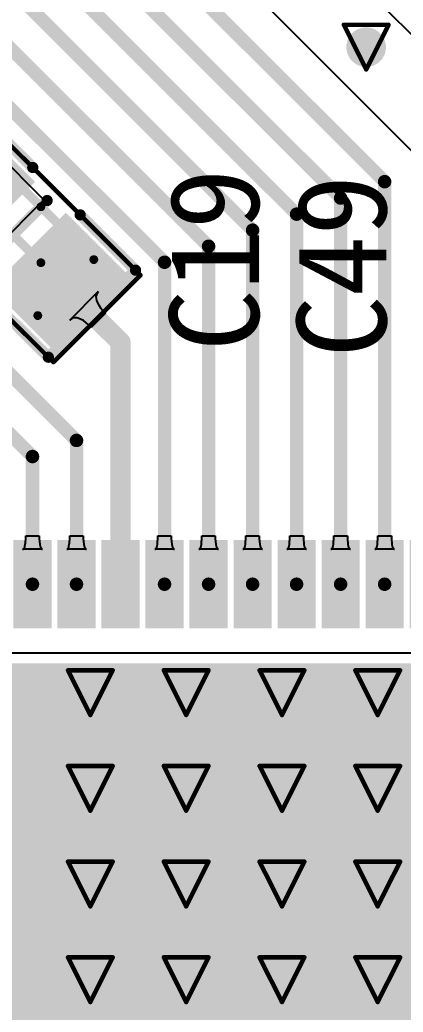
# Model space of a CAD drawing. Header units: millimetres. Extents: x 80 to 220, y 44 to 120.
# Drawn here: x 120.3 to 124.65, y 76.71 to 88 of the extents above; entities that cross this region are included whole.
import ezdxf

# ---------------------------------------------------------------- set-up
doc = ezdxf.new("R2010")
doc.units = ezdxf.units.MM
for name, color, linetype in [('BottomLayer', 5, 'Continuous'), ('DrillDrawing', 1, 'Continuous'), ('Mechanical13', 56, 'Continuous'), ('Mechanical15', 56, 'Continuous'), ('MultiLayer', 9, 'Continuous'), ('TopLayer', 1, 'Continuous'), ('TopOverlay', 2, 'Continuous'), ('TopPaste', 8, 'Continuous'), ('TopSolder', 216, 'Continuous'), ('ViaHoleLayer', 16, 'Continuous')]:
    doc.layers.add(name, color=color, linetype=linetype)

# ---------------------------------------------------------------- blocks, each defined once
blk = doc.blocks.new('QFN_64PIN_7')
at = {"layer": 'TopLayer'}
for points in [[(-3.635, 4.9), (-3.865, 4.9), (-3.635, 4.1), (-3.865, 4.1)], [(-3.135, 4.9), (-3.365, 4.9), (-3.135, 4.1), (-3.365, 4.1)], [(-2.635, 4.9), (-2.865, 4.9), (-2.635, 4.1), (-2.865, 4.1)], [(-2.135, 4.9), (-2.365, 4.9), (-2.135, 4.1), (-2.365, 4.1)], [(-1.635, 4.9), (-1.865, 4.9), (-1.635, 4.1), (-1.865, 4.1)], [(-1.135, 4.9), (-1.365, 4.9), (-1.135, 4.1), (-1.365, 4.1)], [(-0.635, 4.9), (-0.865, 4.9), (-0.635, 4.1), (-0.865, 4.1)], [(-0.365, 4.1), (-0.135, 4.1), (-0.365, 4.9), (-0.135, 4.9)], [(0.135, 4.1), (0.365, 4.1), (0.135, 4.9), (0.365, 4.9)], [(0.635, 4.1), (0.865, 4.1), (0.635, 4.9), (0.865, 4.9)], [(1.135, 4.1), (1.365, 4.1), (1.135, 4.9), (1.365, 4.9)], [(1.635, 4.1), (1.865, 4.1), (1.635, 4.9), (1.865, 4.9)], [(2.135, 4.1), (2.365, 4.1), (2.135, 4.9), (2.365, 4.9)], [(2.635, 4.1), (2.865, 4.1), (2.635, 4.9), (2.865, 4.9)], [(3.135, 4.1), (3.365, 4.1), (3.135, 4.9), (3.365, 4.9)], [(3.635, 4.1), (3.865, 4.1), (3.635, 4.9), (3.865, 4.9)], [(-4.1, 3.635), (-4.1, 3.865), (-4.9, 3.635), (-4.9, 3.865)], [(4.9, 3.635), (4.9, 3.865), (4.1, 3.635), (4.1, 3.865)], [(-3.5, -3.5), (3.5, -3.5), (-3.5, 3.5), (3.5, 3.5)], [(-4.1, 3.135), (-4.1, 3.365), (-4.9, 3.135), (-4.9, 3.365)], [(4.9, 3.135), (4.9, 3.365), (4.1, 3.135), (4.1, 3.365)], [(-4.1, 2.635), (-4.1, 2.865), (-4.9, 2.635), (-4.9, 2.865)], [(4.9, 2.635), (4.9, 2.865), (4.1, 2.635), (4.1, 2.865)], [(-4.1, 2.135), (-4.1, 2.365), (-4.9, 2.135), (-4.9, 2.365)], [(4.9, 2.135), (4.9, 2.365), (4.1, 2.135), (4.1, 2.365)], [(-4.1, 1.635), (-4.1, 1.865), (-4.9, 1.635), (-4.9, 1.865)], [(4.9, 1.635), (4.9, 1.865), (4.1, 1.635), (4.1, 1.865)], [(-4.1, 1.135), (-4.1, 1.365), (-4.9, 1.135), (-4.9, 1.365)], [(4.9, 1.135), (4.9, 1.365), (4.1, 1.135), (4.1, 1.365)], [(-4.1, 0.635), (-4.1, 0.865), (-4.9, 0.635), (-4.9, 0.865)], [(4.9, 0.635), (4.9, 0.865), (4.1, 0.635), (4.1, 0.865)], [(-4.1, 0.135), (-4.1, 0.365), (-4.9, 0.135), (-4.9, 0.365)], [(4.1, 0.365), (4.1, 0.135), (4.9, 0.365), (4.9, 0.135)], [(-4.1, -0.365), (-4.1, -0.135), (-4.9, -0.365), (-4.9, -0.135)], [(4.1, -0.135), (4.1, -0.365), (4.9, -0.135), (4.9, -0.365)], [(-4.9, -0.635), (-4.9, -0.865), (-4.1, -0.635), (-4.1, -0.865)], [(4.1, -0.635), (4.1, -0.865), (4.9, -0.635), (4.9, -0.865)], [(-4.9, -1.135), (-4.9, -1.365), (-4.1, -1.135), (-4.1, -1.365)], [(4.1, -1.135), (4.1, -1.365), (4.9, -1.135), (4.9, -1.365)], [(-4.9, -1.635), (-4.9, -1.865), (-4.1, -1.635), (-4.1, -1.865)], [(4.1, -1.635), (4.1, -1.865), (4.9, -1.635), (4.9, -1.865)], [(-4.9, -2.135), (-4.9, -2.365), (-4.1, -2.135), (-4.1, -2.365)], [(4.1, -2.135), (4.1, -2.365), (4.9, -2.135), (4.9, -2.365)], [(-4.9, -2.635), (-4.9, -2.865), (-4.1, -2.635), (-4.1, -2.865)], [(4.1, -2.635), (4.1, -2.865), (4.9, -2.635), (4.9, -2.865)], [(-4.9, -3.135), (-4.9, -3.365), (-4.1, -3.135), (-4.1, -3.365)], [(4.1, -3.135), (4.1, -3.365), (4.9, -3.135), (4.9, -3.365)], [(-4.9, -3.635), (-4.9, -3.865), (-4.1, -3.635), (-4.1, -3.865)], [(4.1, -3.635), (4.1, -3.865), (4.9, -3.635), (4.9, -3.865)], [(-3.635, -4.1), (-3.865, -4.1), (-3.635, -4.9), (-3.865, -4.9)], [(-3.135, -4.1), (-3.365, -4.1), (-3.135, -4.9), (-3.365, -4.9)], [(-2.635, -4.1), (-2.865, -4.1), (-2.635, -4.9), (-2.865, -4.9)], [(-2.135, -4.1), (-2.365, -4.1), (-2.135, -4.9), (-2.365, -4.9)], [(-1.635, -4.1), (-1.865, -4.1), (-1.635, -4.9), (-1.865, -4.9)], [(-1.135, -4.1), (-1.365, -4.1), (-1.135, -4.9), (-1.365, -4.9)], [(-0.635, -4.1), (-0.865, -4.1), (-0.635, -4.9), (-0.865, -4.9)], [(-0.135, -4.1), (-0.365, -4.1), (-0.135, -4.9), (-0.365, -4.9)], [(0.365, -4.1), (0.135, -4.1), (0.365, -4.9), (0.135, -4.9)], [(0.635, -4.9), (0.865, -4.9), (0.635, -4.1), (0.865, -4.1)], [(1.135, -4.9), (1.365, -4.9), (1.135, -4.1), (1.365, -4.1)], [(1.635, -4.9), (1.865, -4.9), (1.635, -4.1), (1.865, -4.1)], [(2.135, -4.9), (2.365, -4.9), (2.135, -4.1), (2.365, -4.1)], [(2.635, -4.9), (2.865, -4.9), (2.635, -4.1), (2.865, -4.1)], [(3.135, -4.9), (3.365, -4.9), (3.135, -4.1), (3.365, -4.1)], [(3.635, -4.9), (3.865, -4.9), (3.635, -4.1), (3.865, -4.1)]]:
    blk.add_solid(points, dxfattribs=at)
at = {"layer": 'TopOverlay'}
for points, const_width in [([(-4.828, 4.953, 1), (-5.078, 4.953, 1)], 0.25), ([(-5.141, 4.953, 1), (-5.016, 4.953, 1)], 0.125), ([(-4.89, 4.953, 1), (-4.765, 4.953, 1)], 0.125), ([(-4.622, 4.572, 1), (-4.522, 4.572, 1)], 0.1), ([(-4.622, 4.572, 1), (-4.522, 4.572, 1)], 0.1), ([(-4.147, 4.572, 1), (-4.047, 4.572, 1)], 0.1), ([(4.047, 4.572, 1), (4.147, 4.572, 1)], 0.1), ([(4.522, 4.572, 1), (4.622, 4.572, 1)], 0.1), ([(4.522, 4.572, 1), (4.622, 4.572, 1)], 0.1), ([(-4.622, 4.097, 1), (-4.522, 4.097, 1)], 0.1), ([(4.522, 4.097, 1), (4.622, 4.097, 1)], 0.1), ([(-4.622, -4.097, 1), (-4.522, -4.097, 1)], 0.1), ([(4.522, -4.097, 1), (4.622, -4.097, 1)], 0.1), ([(-4.622, -4.572, 1), (-4.522, -4.572, 1)], 0.1), ([(-4.622, -4.572, 1), (-4.522, -4.572, 1)], 0.1), ([(-4.147, -4.572, 1), (-4.047, -4.572, 1)], 0.1), ([(4.047, -4.572, 1), (4.147, -4.572, 1)], 0.1), ([(4.522, -4.572, 1), (4.622, -4.572, 1)], 0.1), ([(4.522, -4.572, 1), (4.622, -4.572, 1)], 0.1)]:
    blk.add_lwpolyline(points, format="xyb", close=True, dxfattribs=dict(at, const_width=const_width))
at = {"layer": 'TopOverlay', "const_width": 0.2}
for points in [[(-4.097, 4.572), (-4.572, 4.572)], [(-4.572, 4.097), (-4.572, 4.572)], [(4.572, 4.572), (4.097, 4.572)], [(4.572, 4.097), (4.572, 4.572)], [(-4.572, -4.572), (-4.572, -4.097)], [(4.572, -4.572), (4.572, -4.097)], [(-4.097, -4.572), (-4.572, -4.572)], [(4.572, -4.572), (4.097, -4.572)]]:
    blk.add_lwpolyline(points, dxfattribs=at)
at = {"layer": 'TopPaste'}
for points in [[(-3.635, 4.9), (-3.865, 4.9), (-3.635, 4.1), (-3.865, 4.1)], [(-3.135, 4.9), (-3.365, 4.9), (-3.135, 4.1), (-3.365, 4.1)], [(-2.635, 4.9), (-2.865, 4.9), (-2.635, 4.1), (-2.865, 4.1)], [(-2.135, 4.9), (-2.365, 4.9), (-2.135, 4.1), (-2.365, 4.1)], [(-1.635, 4.9), (-1.865, 4.9), (-1.635, 4.1), (-1.865, 4.1)], [(-1.135, 4.9), (-1.365, 4.9), (-1.135, 4.1), (-1.365, 4.1)], [(-0.635, 4.9), (-0.865, 4.9), (-0.635, 4.1), (-0.865, 4.1)], [(-0.365, 4.1), (-0.135, 4.1), (-0.365, 4.9), (-0.135, 4.9)], [(0.135, 4.1), (0.365, 4.1), (0.135, 4.9), (0.365, 4.9)], [(0.635, 4.1), (0.865, 4.1), (0.635, 4.9), (0.865, 4.9)], [(1.135, 4.1), (1.365, 4.1), (1.135, 4.9), (1.365, 4.9)], [(1.635, 4.1), (1.865, 4.1), (1.635, 4.9), (1.865, 4.9)], [(2.135, 4.1), (2.365, 4.1), (2.135, 4.9), (2.365, 4.9)], [(2.635, 4.1), (2.865, 4.1), (2.635, 4.9), (2.865, 4.9)], [(3.135, 4.1), (3.365, 4.1), (3.135, 4.9), (3.365, 4.9)], [(3.635, 4.1), (3.865, 4.1), (3.635, 4.9), (3.865, 4.9)], [(-4.1, 3.635), (-4.1, 3.865), (-4.9, 3.635), (-4.9, 3.865)], [(4.9, 3.635), (4.9, 3.865), (4.1, 3.635), (4.1, 3.865)], [(-3.5, -3.5), (3.5, -3.5), (-3.5, 3.5), (3.5, 3.5)], [(-4.1, 3.135), (-4.1, 3.365), (-4.9, 3.135), (-4.9, 3.365)], [(4.9, 3.135), (4.9, 3.365), (4.1, 3.135), (4.1, 3.365)], [(-4.1, 2.635), (-4.1, 2.865), (-4.9, 2.635), (-4.9, 2.865)], [(4.9, 2.635), (4.9, 2.865), (4.1, 2.635), (4.1, 2.865)], [(-4.1, 2.135), (-4.1, 2.365), (-4.9, 2.135), (-4.9, 2.365)], [(4.9, 2.135), (4.9, 2.365), (4.1, 2.135), (4.1, 2.365)], [(-4.1, 1.635), (-4.1, 1.865), (-4.9, 1.635), (-4.9, 1.865)], [(4.9, 1.635), (4.9, 1.865), (4.1, 1.635), (4.1, 1.865)], [(-4.1, 1.135), (-4.1, 1.365), (-4.9, 1.135), (-4.9, 1.365)], [(4.9, 1.135), (4.9, 1.365), (4.1, 1.135), (4.1, 1.365)], [(-4.1, 0.635), (-4.1, 0.865), (-4.9, 0.635), (-4.9, 0.865)], [(4.9, 0.635), (4.9, 0.865), (4.1, 0.635), (4.1, 0.865)], [(-4.1, 0.135), (-4.1, 0.365), (-4.9, 0.135), (-4.9, 0.365)], [(4.1, 0.365), (4.1, 0.135), (4.9, 0.365), (4.9, 0.135)], [(-4.1, -0.365), (-4.1, -0.135), (-4.9, -0.365), (-4.9, -0.135)], [(4.1, -0.135), (4.1, -0.365), (4.9, -0.135), (4.9, -0.365)], [(-4.9, -0.635), (-4.9, -0.865), (-4.1, -0.635), (-4.1, -0.865)], [(4.1, -0.635), (4.1, -0.865), (4.9, -0.635), (4.9, -0.865)], [(-4.9, -1.135), (-4.9, -1.365), (-4.1, -1.135), (-4.1, -1.365)], [(4.1, -1.135), (4.1, -1.365), (4.9, -1.135), (4.9, -1.365)], [(-4.9, -1.635), (-4.9, -1.865), (-4.1, -1.635), (-4.1, -1.865)], [(4.1, -1.635), (4.1, -1.865), (4.9, -1.635), (4.9, -1.865)], [(-4.9, -2.135), (-4.9, -2.365), (-4.1, -2.135), (-4.1, -2.365)], [(4.1, -2.135), (4.1, -2.365), (4.9, -2.135), (4.9, -2.365)], [(-4.9, -2.635), (-4.9, -2.865), (-4.1, -2.635), (-4.1, -2.865)], [(4.1, -2.635), (4.1, -2.865), (4.9, -2.635), (4.9, -2.865)], [(-4.9, -3.135), (-4.9, -3.365), (-4.1, -3.135), (-4.1, -3.365)], [(4.1, -3.135), (4.1, -3.365), (4.9, -3.135), (4.9, -3.365)], [(-4.9, -3.635), (-4.9, -3.865), (-4.1, -3.635), (-4.1, -3.865)], [(4.1, -3.635), (4.1, -3.865), (4.9, -3.635), (4.9, -3.865)], [(-3.635, -4.1), (-3.865, -4.1), (-3.635, -4.9), (-3.865, -4.9)], [(-3.135, -4.1), (-3.365, -4.1), (-3.135, -4.9), (-3.365, -4.9)], [(-2.635, -4.1), (-2.865, -4.1), (-2.635, -4.9), (-2.865, -4.9)], [(-2.135, -4.1), (-2.365, -4.1), (-2.135, -4.9), (-2.365, -4.9)], [(-1.635, -4.1), (-1.865, -4.1), (-1.635, -4.9), (-1.865, -4.9)], [(-1.135, -4.1), (-1.365, -4.1), (-1.135, -4.9), (-1.365, -4.9)], [(-0.635, -4.1), (-0.865, -4.1), (-0.635, -4.9), (-0.865, -4.9)], [(-0.135, -4.1), (-0.365, -4.1), (-0.135, -4.9), (-0.365, -4.9)], [(0.365, -4.1), (0.135, -4.1), (0.365, -4.9), (0.135, -4.9)], [(0.635, -4.9), (0.865, -4.9), (0.635, -4.1), (0.865, -4.1)], [(1.135, -4.9), (1.365, -4.9), (1.135, -4.1), (1.365, -4.1)], [(1.635, -4.9), (1.865, -4.9), (1.635, -4.1), (1.865, -4.1)], [(2.135, -4.9), (2.365, -4.9), (2.135, -4.1), (2.365, -4.1)], [(2.635, -4.9), (2.865, -4.9), (2.635, -4.1), (2.865, -4.1)], [(3.135, -4.9), (3.365, -4.9), (3.135, -4.1), (3.365, -4.1)], [(3.635, -4.9), (3.865, -4.9), (3.635, -4.1), (3.865, -4.1)]]:
    blk.add_solid(points, dxfattribs=at)
at = {"layer": 'TopSolder'}
for points in [[(-3.533, 5.002), (-3.967, 5.002), (-3.533, 3.998), (-3.967, 3.998)], [(-3.033, 5.002), (-3.467, 5.002), (-3.033, 3.998), (-3.467, 3.998)], [(-2.533, 5.002), (-2.967, 5.002), (-2.533, 3.998), (-2.967, 3.998)], [(-2.033, 5.002), (-2.467, 5.002), (-2.033, 3.998), (-2.467, 3.998)], [(-1.533, 5.002), (-1.967, 5.002), (-1.533, 3.998), (-1.967, 3.998)], [(-1.033, 5.002), (-1.467, 5.002), (-1.033, 3.998), (-1.467, 3.998)], [(-0.533, 5.002), (-0.967, 5.002), (-0.533, 3.998), (-0.967, 3.998)], [(-0.467, 3.998), (-0.033, 3.998), (-0.467, 5.002), (-0.033, 5.002)], [(0.033, 3.998), (0.467, 3.998), (0.033, 5.002), (0.467, 5.002)], [(0.533, 3.998), (0.967, 3.998), (0.533, 5.002), (0.967, 5.002)], [(1.033, 3.998), (1.467, 3.998), (1.033, 5.002), (1.467, 5.002)], [(1.533, 3.998), (1.967, 3.998), (1.533, 5.002), (1.967, 5.002)], [(2.033, 3.998), (2.467, 3.998), (2.033, 5.002), (2.467, 5.002)], [(2.533, 3.998), (2.967, 3.998), (2.533, 5.002), (2.967, 5.002)], [(3.033, 3.998), (3.467, 3.998), (3.033, 5.002), (3.467, 5.002)], [(3.533, 3.998), (3.967, 3.998), (3.533, 5.002), (3.967, 5.002)], [(-3.998, 3.533), (-3.998, 3.967), (-5.002, 3.533), (-5.002, 3.967)], [(5.002, 3.533), (5.002, 3.967), (3.998, 3.533), (3.998, 3.967)], [(-3.602, -3.602), (3.602, -3.602), (-3.602, 3.602), (3.602, 3.602)], [(-3.998, 3.033), (-3.998, 3.467), (-5.002, 3.033), (-5.002, 3.467)], [(5.002, 3.033), (5.002, 3.467), (3.998, 3.033), (3.998, 3.467)], [(-3.998, 2.533), (-3.998, 2.967), (-5.002, 2.533), (-5.002, 2.967)], [(5.002, 2.533), (5.002, 2.967), (3.998, 2.533), (3.998, 2.967)], [(-3.998, 2.033), (-3.998, 2.467), (-5.002, 2.033), (-5.002, 2.467)], [(5.002, 2.033), (5.002, 2.467), (3.998, 2.033), (3.998, 2.467)], [(-3.998, 1.533), (-3.998, 1.967), (-5.002, 1.533), (-5.002, 1.967)], [(5.002, 1.533), (5.002, 1.967), (3.998, 1.533), (3.998, 1.967)], [(-3.998, 1.033), (-3.998, 1.467), (-5.002, 1.033), (-5.002, 1.467)], [(5.002, 1.033), (5.002, 1.467), (3.998, 1.033), (3.998, 1.467)], [(-3.998, 0.533), (-3.998, 0.967), (-5.002, 0.533), (-5.002, 0.967)], [(5.002, 0.533), (5.002, 0.967), (3.998, 0.533), (3.998, 0.967)], [(-3.998, 0.033), (-3.998, 0.467), (-5.002, 0.033), (-5.002, 0.467)], [(3.998, 0.467), (3.998, 0.033), (5.002, 0.467), (5.002, 0.033)], [(-3.998, -0.467), (-3.998, -0.033), (-5.002, -0.467), (-5.002, -0.033)], [(3.998, -0.033), (3.998, -0.467), (5.002, -0.033), (5.002, -0.467)], [(-5.002, -0.533), (-5.002, -0.967), (-3.998, -0.533), (-3.998, -0.967)], [(3.998, -0.533), (3.998, -0.967), (5.002, -0.533), (5.002, -0.967)], [(-5.002, -1.033), (-5.002, -1.467), (-3.998, -1.033), (-3.998, -1.467)], [(3.998, -1.033), (3.998, -1.467), (5.002, -1.033), (5.002, -1.467)], [(-5.002, -1.533), (-5.002, -1.967), (-3.998, -1.533), (-3.998, -1.967)], [(3.998, -1.533), (3.998, -1.967), (5.002, -1.533), (5.002, -1.967)], [(-5.002, -2.033), (-5.002, -2.467), (-3.998, -2.033), (-3.998, -2.467)], [(3.998, -2.033), (3.998, -2.467), (5.002, -2.033), (5.002, -2.467)], [(-5.002, -2.533), (-5.002, -2.967), (-3.998, -2.533), (-3.998, -2.967)], [(3.998, -2.533), (3.998, -2.967), (5.002, -2.533), (5.002, -2.967)], [(-5.002, -3.033), (-5.002, -3.467), (-3.998, -3.033), (-3.998, -3.467)], [(3.998, -3.033), (3.998, -3.467), (5.002, -3.033), (5.002, -3.467)], [(-5.002, -3.533), (-5.002, -3.967), (-3.998, -3.533), (-3.998, -3.967)], [(3.998, -3.533), (3.998, -3.967), (5.002, -3.533), (5.002, -3.967)], [(-3.533, -3.998), (-3.967, -3.998), (-3.533, -5.002), (-3.967, -5.002)], [(-3.033, -3.998), (-3.467, -3.998), (-3.033, -5.002), (-3.467, -5.002)], [(-2.533, -3.998), (-2.967, -3.998), (-2.533, -5.002), (-2.967, -5.002)], [(-2.033, -3.998), (-2.467, -3.998), (-2.033, -5.002), (-2.467, -5.002)], [(-1.533, -3.998), (-1.967, -3.998), (-1.533, -5.002), (-1.967, -5.002)], [(-1.033, -3.998), (-1.467, -3.998), (-1.033, -5.002), (-1.467, -5.002)], [(-0.533, -3.998), (-0.967, -3.998), (-0.533, -5.002), (-0.967, -5.002)], [(-0.033, -3.998), (-0.467, -3.998), (-0.033, -5.002), (-0.467, -5.002)], [(0.467, -3.998), (0.033, -3.998), (0.467, -5.002), (0.033, -5.002)], [(0.533, -5.002), (0.967, -5.002), (0.533, -3.998), (0.967, -3.998)], [(1.033, -5.002), (1.467, -5.002), (1.033, -3.998), (1.467, -3.998)], [(1.533, -5.002), (1.967, -5.002), (1.533, -3.998), (1.967, -3.998)], [(2.033, -5.002), (2.467, -5.002), (2.033, -3.998), (2.467, -3.998)], [(2.533, -5.002), (2.967, -5.002), (2.533, -3.998), (2.967, -3.998)], [(3.033, -5.002), (3.467, -5.002), (3.033, -3.998), (3.467, -3.998)], [(3.533, -5.002), (3.967, -5.002), (3.533, -3.998), (3.967, -3.998)]]:
    blk.add_solid(points, dxfattribs=at)
blk = doc.blocks.new('C0603_108')
at = {"layer": 'Mechanical13', "const_width": 0.1}
for points in [[(0.85, 0.45), (-0.85, 0.45)], [(-0.85, 0.45), (-0.85, -0.45)], [(0.85, 0.45), (0.85, -0.45)], [(0.85, -0.45), (-0.85, -0.45)]]:
    blk.add_lwpolyline(points, dxfattribs=at)
at = {"layer": 'Mechanical13', "const_width": 0.05}
for points in [[(-0.875, 0.45, 1), (-0.825, 0.45, 1)], [(-0.875, 0.45, 1), (-0.825, 0.45, 1)], [(0.825, 0.45, 1), (0.875, 0.45, 1)], [(0.825, 0.45, 1), (0.875, 0.45, 1)], [(-0.875, -0.45, 1), (-0.825, -0.45, 1)], [(-0.875, -0.45, 1), (-0.825, -0.45, 1)], [(0.825, -0.45, 1), (0.875, -0.45, 1)], [(0.825, -0.45, 1), (0.875, -0.45, 1)]]:
    blk.add_lwpolyline(points, format="xyb", close=True, dxfattribs=at)
at = {"layer": 'Mechanical15'}
for points, const_width in [([(-1.35, 0.7), (-1.35, -0.7)], 0.05), ([(1.35, 0.7), (-1.35, 0.7)], 0.05), ([(1.35, 0.7), (1.35, -0.7)], 0.05), ([(0, 0.45), (0, -0.45)], 0.1), ([(0.45, 0), (-0.45, 0)], 0.1), ([(1.35, -0.7), (-1.35, -0.7)], 0.05)]:
    blk.add_lwpolyline(points, dxfattribs=dict(at, const_width=const_width))
for points, const_width in [([(-1.362, 0.7, 1), (-1.338, 0.7, 1)], 0.025), ([(-1.362, 0.7, 1), (-1.338, 0.7, 1)], 0.025), ([(1.338, 0.7, 1), (1.362, 0.7, 1)], 0.025), ([(1.338, 0.7, 1), (1.362, 0.7, 1)], 0.025), ([(-0.025, 0.45, 1), (0.025, 0.45, 1)], 0.05), ([(-0.475, 0, 1), (-0.425, 0, 1)], 0.05), ([(0.425, 0, 1), (0.475, 0, 1)], 0.05), ([(-0.025, -0.45, 1), (0.025, -0.45, 1)], 0.05), ([(-1.362, -0.7, 1), (-1.338, -0.7, 1)], 0.025), ([(-1.362, -0.7, 1), (-1.338, -0.7, 1)], 0.025), ([(1.338, -0.7, 1), (1.362, -0.7, 1)], 0.025), ([(1.338, -0.7, 1), (1.362, -0.7, 1)], 0.025)]:
    blk.add_lwpolyline(points, format="xyb", close=True, dxfattribs=dict(at, const_width=const_width))
at = {"layer": 'TopLayer'}
for points in [[(-0.35, -0.5), (-0.35, 0.5), (-1.15, -0.5), (-1.15, 0.5)], [(1.15, -0.5), (1.15, 0.5), (0.35, -0.5), (0.35, 0.5)]]:
    blk.add_solid(points, dxfattribs=at)
at = {"layer": 'TopOverlay', "const_width": 0.127}
for points in [[(-0.381, 0.7), (-1.27, 0.7)], [(-1.27, 0.7), (-1.27, -0.7)], [(1.27, 0.7), (0.381, 0.7)], [(1.27, 0.7), (1.27, -0.7)], [(0, 0.55), (0, -0.55)], [(-0.381, -0.7), (-1.27, -0.7)], [(1.27, -0.7), (0.381, -0.7)]]:
    blk.add_lwpolyline(points, dxfattribs=at)
at = {"layer": 'TopOverlay', "const_width": 0.0635}
for points in [[(-1.302, 0.7, 1), (-1.238, 0.7, 1)], [(-1.302, 0.7, 1), (-1.238, 0.7, 1)], [(-0.413, 0.7, 1), (-0.349, 0.7, 1)], [(0.349, 0.7, 1), (0.413, 0.7, 1)], [(1.238, 0.7, 1), (1.302, 0.7, 1)], [(1.238, 0.7, 1), (1.302, 0.7, 1)], [(-0.032, 0.55, 1), (0.032, 0.55, 1)], [(-0.032, -0.55, 1), (0.032, -0.55, 1)], [(-1.302, -0.7, 1), (-1.238, -0.7, 1)], [(-1.302, -0.7, 1), (-1.238, -0.7, 1)], [(-0.413, -0.7, 1), (-0.349, -0.7, 1)], [(0.349, -0.7, 1), (0.413, -0.7, 1)], [(1.238, -0.7, 1), (1.302, -0.7, 1)], [(1.238, -0.7, 1), (1.302, -0.7, 1)]]:
    blk.add_lwpolyline(points, format="xyb", close=True, dxfattribs=at)
at = {"layer": 'TopPaste'}
for points in [[(-0.35, -0.5), (-0.35, 0.5), (-1.15, -0.5), (-1.15, 0.5)], [(1.15, -0.5), (1.15, 0.5), (0.35, -0.5), (0.35, 0.5)]]:
    blk.add_solid(points, dxfattribs=at)
at = {"layer": 'TopSolder'}
for points in [[(-0.248, -0.602), (-0.248, 0.602), (-1.252, -0.602), (-1.252, 0.602)], [(1.252, -0.602), (1.252, 0.602), (0.248, -0.602), (0.248, 0.602)]]:
    blk.add_solid(points, dxfattribs=at)

msp = doc.modelspace()

# ---------------------------------------------------------------- linework, layer by layer
at = {"layer": 'BottomLayer', "const_width": 0.225}
for points in [[(124.121, 87.687, 1), (124.346, 87.687, 1)], [(120.989, 80.347, 1), (121.214, 80.347, 1)], [(122.077, 80.347, 1), (122.302, 80.347, 1)], [(123.165, 80.347, 1), (123.39, 80.347, 1)], [(124.253, 80.347, 1), (124.478, 80.347, 1)], [(120.989, 79.259, 1), (121.214, 79.259, 1)], [(122.077, 79.259, 1), (122.302, 79.259, 1)], [(123.165, 79.259, 1), (123.39, 79.259, 1)], [(124.253, 79.259, 1), (124.478, 79.259, 1)], [(120.989, 78.171, 1), (121.214, 78.171, 1)], [(122.077, 78.171, 1), (122.302, 78.171, 1)], [(123.165, 78.171, 1), (123.39, 78.171, 1)], [(124.253, 78.171, 1), (124.478, 78.171, 1)], [(120.989, 77.083, 1), (121.214, 77.083, 1)], [(122.077, 77.083, 1), (122.302, 77.083, 1)], [(123.165, 77.083, 1), (123.39, 77.083, 1)], [(124.253, 77.083, 1), (124.478, 77.083, 1)]]:
    msp.add_lwpolyline(points, format="xyb", close=True, dxfattribs=at)
at = {"layer": 'DrillDrawing', "const_width": 0.0508}
for points in [[(123.98, 87.941), (124.488, 87.941)], [(123.98, 87.941), (124.234, 87.433)], [(124.234, 87.433), (124.488, 87.941)], [(120.847, 80.601), (121.355, 80.601)], [(120.847, 80.601), (121.101, 80.093)], [(121.101, 80.093), (121.355, 80.601)], [(121.935, 80.601), (122.443, 80.601)], [(121.935, 80.601), (122.189, 80.093)], [(122.189, 80.093), (122.443, 80.601)], [(123.023, 80.601), (123.531, 80.601)], [(123.023, 80.601), (123.277, 80.093)], [(123.277, 80.093), (123.531, 80.601)], [(124.111, 80.601), (124.619, 80.601)], [(124.111, 80.601), (124.365, 80.093)], [(124.365, 80.093), (124.619, 80.601)], [(120.847, 79.513), (121.355, 79.513)], [(120.847, 79.513), (121.101, 79.005)], [(121.101, 79.005), (121.355, 79.513)], [(121.935, 79.513), (122.443, 79.513)], [(121.935, 79.513), (122.189, 79.005)], [(122.189, 79.005), (122.443, 79.513)], [(123.023, 79.513), (123.531, 79.513)], [(123.023, 79.513), (123.277, 79.005)], [(123.277, 79.005), (123.531, 79.513)], [(124.111, 79.513), (124.619, 79.513)], [(124.111, 79.513), (124.365, 79.005)], [(124.365, 79.005), (124.619, 79.513)], [(120.847, 78.425), (121.355, 78.425)], [(120.847, 78.425), (121.101, 77.917)], [(121.101, 77.917), (121.355, 78.425)], [(121.935, 78.425), (122.443, 78.425)], [(121.935, 78.425), (122.189, 77.917)], [(122.189, 77.917), (122.443, 78.425)], [(123.023, 78.425), (123.531, 78.425)], [(123.023, 78.425), (123.277, 77.917)], [(123.277, 77.917), (123.531, 78.425)], [(124.111, 78.425), (124.619, 78.425)], [(124.111, 78.425), (124.365, 77.917)], [(124.365, 77.917), (124.619, 78.425)], [(120.847, 77.337), (121.355, 77.337)], [(120.847, 77.337), (121.101, 76.829)], [(121.101, 76.829), (121.355, 77.337)], [(121.935, 77.337), (122.443, 77.337)], [(121.935, 77.337), (122.189, 76.829)], [(122.189, 76.829), (122.443, 77.337)], [(123.023, 77.337), (123.531, 77.337)], [(123.023, 77.337), (123.277, 76.829)], [(123.277, 76.829), (123.531, 77.337)], [(124.111, 77.337), (124.619, 77.337)], [(124.111, 77.337), (124.365, 76.829)], [(124.365, 76.829), (124.619, 77.337)]]:
    msp.add_lwpolyline(points, dxfattribs=at)
at = {"layer": 'DrillDrawing', "const_width": 0.0254}
for points in [[(123.967, 87.941, 1), (123.992, 87.941, 1)], [(123.967, 87.941, 1), (123.992, 87.941, 1)], [(124.475, 87.941, 1), (124.5, 87.941, 1)], [(124.475, 87.941, 1), (124.5, 87.941, 1)], [(124.221, 87.433, 1), (124.246, 87.433, 1)], [(124.221, 87.433, 1), (124.246, 87.433, 1)], [(120.834, 80.601, 1), (120.86, 80.601, 1)], [(120.834, 80.601, 1), (120.86, 80.601, 1)], [(121.342, 80.601, 1), (121.368, 80.601, 1)], [(121.342, 80.601, 1), (121.368, 80.601, 1)], [(121.922, 80.601, 1), (121.948, 80.601, 1)], [(121.922, 80.601, 1), (121.948, 80.601, 1)], [(122.43, 80.601, 1), (122.456, 80.601, 1)], [(122.43, 80.601, 1), (122.456, 80.601, 1)], [(123.01, 80.601, 1), (123.036, 80.601, 1)], [(123.01, 80.601, 1), (123.036, 80.601, 1)], [(123.518, 80.601, 1), (123.544, 80.601, 1)], [(123.518, 80.601, 1), (123.544, 80.601, 1)], [(124.098, 80.601, 1), (124.124, 80.601, 1)], [(124.098, 80.601, 1), (124.124, 80.601, 1)], [(124.606, 80.601, 1), (124.632, 80.601, 1)], [(124.606, 80.601, 1), (124.632, 80.601, 1)], [(121.088, 80.093, 1), (121.114, 80.093, 1)], [(121.088, 80.093, 1), (121.114, 80.093, 1)], [(122.176, 80.093, 1), (122.202, 80.093, 1)], [(122.176, 80.093, 1), (122.202, 80.093, 1)], [(123.264, 80.093, 1), (123.29, 80.093, 1)], [(123.264, 80.093, 1), (123.29, 80.093, 1)], [(124.352, 80.093, 1), (124.378, 80.093, 1)], [(124.352, 80.093, 1), (124.378, 80.093, 1)], [(120.834, 79.513, 1), (120.86, 79.513, 1)], [(120.834, 79.513, 1), (120.86, 79.513, 1)], [(121.342, 79.513, 1), (121.368, 79.513, 1)], [(121.342, 79.513, 1), (121.368, 79.513, 1)], [(121.922, 79.513, 1), (121.948, 79.513, 1)], [(121.922, 79.513, 1), (121.948, 79.513, 1)], [(122.43, 79.513, 1), (122.456, 79.513, 1)], [(122.43, 79.513, 1), (122.456, 79.513, 1)], [(123.01, 79.513, 1), (123.036, 79.513, 1)], [(123.01, 79.513, 1), (123.036, 79.513, 1)], [(123.518, 79.513, 1), (123.544, 79.513, 1)], [(123.518, 79.513, 1), (123.544, 79.513, 1)], [(124.098, 79.513, 1), (124.124, 79.513, 1)], [(124.098, 79.513, 1), (124.124, 79.513, 1)], [(124.606, 79.513, 1), (124.632, 79.513, 1)], [(124.606, 79.513, 1), (124.632, 79.513, 1)], [(121.088, 79.005, 1), (121.114, 79.005, 1)], [(121.088, 79.005, 1), (121.114, 79.005, 1)], [(122.176, 79.005, 1), (122.202, 79.005, 1)], [(122.176, 79.005, 1), (122.202, 79.005, 1)], [(123.264, 79.005, 1), (123.29, 79.005, 1)], [(123.264, 79.005, 1), (123.29, 79.005, 1)], [(124.352, 79.005, 1), (124.378, 79.005, 1)], [(124.352, 79.005, 1), (124.378, 79.005, 1)], [(120.834, 78.425, 1), (120.86, 78.425, 1)], [(120.834, 78.425, 1), (120.86, 78.425, 1)], [(121.342, 78.425, 1), (121.368, 78.425, 1)], [(121.342, 78.425, 1), (121.368, 78.425, 1)], [(121.922, 78.425, 1), (121.948, 78.425, 1)], [(121.922, 78.425, 1), (121.948, 78.425, 1)], [(122.43, 78.425, 1), (122.456, 78.425, 1)], [(122.43, 78.425, 1), (122.456, 78.425, 1)], [(123.01, 78.425, 1), (123.036, 78.425, 1)], [(123.01, 78.425, 1), (123.036, 78.425, 1)], [(123.518, 78.425, 1), (123.544, 78.425, 1)], [(123.518, 78.425, 1), (123.544, 78.425, 1)], [(124.098, 78.425, 1), (124.124, 78.425, 1)], [(124.098, 78.425, 1), (124.124, 78.425, 1)], [(124.606, 78.425, 1), (124.632, 78.425, 1)], [(124.606, 78.425, 1), (124.632, 78.425, 1)], [(121.088, 77.917, 1), (121.114, 77.917, 1)], [(121.088, 77.917, 1), (121.114, 77.917, 1)], [(122.176, 77.917, 1), (122.202, 77.917, 1)], [(122.176, 77.917, 1), (122.202, 77.917, 1)], [(123.264, 77.917, 1), (123.29, 77.917, 1)], [(123.264, 77.917, 1), (123.29, 77.917, 1)], [(124.352, 77.917, 1), (124.378, 77.917, 1)], [(124.352, 77.917, 1), (124.378, 77.917, 1)], [(120.834, 77.337, 1), (120.86, 77.337, 1)], [(120.834, 77.337, 1), (120.86, 77.337, 1)], [(121.342, 77.337, 1), (121.368, 77.337, 1)], [(121.342, 77.337, 1), (121.368, 77.337, 1)], [(121.922, 77.337, 1), (121.948, 77.337, 1)], [(121.922, 77.337, 1), (121.948, 77.337, 1)], [(122.43, 77.337, 1), (122.456, 77.337, 1)], [(122.43, 77.337, 1), (122.456, 77.337, 1)], [(123.01, 77.337, 1), (123.036, 77.337, 1)], [(123.01, 77.337, 1), (123.036, 77.337, 1)], [(123.518, 77.337, 1), (123.544, 77.337, 1)], [(123.518, 77.337, 1), (123.544, 77.337, 1)], [(124.098, 77.337, 1), (124.124, 77.337, 1)], [(124.098, 77.337, 1), (124.124, 77.337, 1)], [(124.606, 77.337, 1), (124.632, 77.337, 1)], [(124.606, 77.337, 1), (124.632, 77.337, 1)], [(121.088, 76.829, 1), (121.114, 76.829, 1)], [(121.088, 76.829, 1), (121.114, 76.829, 1)], [(122.176, 76.829, 1), (122.202, 76.829, 1)], [(122.176, 76.829, 1), (122.202, 76.829, 1)], [(123.264, 76.829, 1), (123.29, 76.829, 1)], [(123.264, 76.829, 1), (123.29, 76.829, 1)], [(124.352, 76.829, 1), (124.378, 76.829, 1)], [(124.352, 76.829, 1), (124.378, 76.829, 1)]]:
    msp.add_lwpolyline(points, format="xyb", close=True, dxfattribs=at)
at = {"layer": 'MultiLayer', "const_width": 0.225}
for points in [[(124.121, 87.687, 1), (124.346, 87.687, 1)], [(120.989, 80.347, 1), (121.214, 80.347, 1)], [(122.077, 80.347, 1), (122.302, 80.347, 1)], [(123.165, 80.347, 1), (123.39, 80.347, 1)], [(124.253, 80.347, 1), (124.478, 80.347, 1)], [(120.989, 79.259, 1), (121.214, 79.259, 1)], [(122.077, 79.259, 1), (122.302, 79.259, 1)], [(123.165, 79.259, 1), (123.39, 79.259, 1)], [(124.253, 79.259, 1), (124.478, 79.259, 1)], [(120.989, 78.171, 1), (121.214, 78.171, 1)], [(122.077, 78.171, 1), (122.302, 78.171, 1)], [(123.165, 78.171, 1), (123.39, 78.171, 1)], [(124.253, 78.171, 1), (124.478, 78.171, 1)], [(120.989, 77.083, 1), (121.214, 77.083, 1)], [(122.077, 77.083, 1), (122.302, 77.083, 1)], [(123.165, 77.083, 1), (123.39, 77.083, 1)], [(124.253, 77.083, 1), (124.478, 77.083, 1)]]:
    msp.add_lwpolyline(points, format="xyb", close=True, dxfattribs=at)
at = {"layer": 'TopLayer'}
for p, q in [((124.773, 86.486), (120.398, 90.862)), ((123.946, 88.632), (125.532, 87.047)), ((119.685, 86.84), (120.574, 85.951)), ((120.574, 85.951), (119.72, 85.097)), ((120.868, 84.583), (121.191, 84.907)), ((121.169, 84.871), (121.165, 84.851)), ((121.177, 84.89), (121.169, 84.871)), ((121.191, 84.907), (121.177, 84.89)), ((121.165, 84.851), (121.166, 84.829)), ((121.166, 84.829), (121.171, 84.805)), ((121.171, 84.805), (121.182, 84.78)), ((121.182, 84.78), (121.198, 84.753)), ((121.198, 84.753), (121.218, 84.724)), ((121.274, 84.662), (121.112, 84.5)), ((121.218, 84.724), (121.244, 84.694)), ((121.244, 84.694), (121.274, 84.662)), ((120.885, 84.597), (120.868, 84.583)), ((120.903, 84.606), (120.885, 84.597)), ((120.924, 84.61), (120.903, 84.606)), ((120.946, 84.609), (120.924, 84.61)), ((120.969, 84.603), (120.946, 84.609)), ((120.995, 84.592), (120.969, 84.603)), ((121.022, 84.577), (120.995, 84.592)), ((121.05, 84.556), (121.022, 84.577)), ((121.08, 84.531), (121.05, 84.556)), ((121.112, 84.5), (121.08, 84.531)), ((120.362, 82.031), (120.364, 82.051)), ((120.364, 82.051), (120.367, 82.1)), ((120.367, 82.129), (120.52, 82.129)), ((120.367, 82.1), (120.367, 82.129)), ((120.52, 82.129), (120.52, 82.1)), ((120.52, 82.1), (120.526, 82.031)), ((120.862, 82.031), (120.864, 82.051)), ((120.864, 82.051), (120.867, 82.1)), ((120.867, 82.129), (121.02, 82.129)), ((120.867, 82.1), (120.867, 82.129)), ((121.02, 82.129), (121.02, 82.1)), ((121.02, 82.1), (121.026, 82.031)), ((121.862, 82.031), (121.864, 82.051)), ((121.864, 82.051), (121.867, 82.1)), ((121.867, 82.129), (122.02, 82.129)), ((121.867, 82.1), (121.867, 82.129)), ((122.02, 82.129), (122.02, 82.1)), ((122.02, 82.1), (122.026, 82.031)), ((122.362, 82.031), (122.364, 82.051)), ((122.364, 82.051), (122.367, 82.1)), ((122.367, 82.129), (122.52, 82.129)), ((122.367, 82.1), (122.367, 82.129)), ((122.52, 82.129), (122.52, 82.1)), ((122.52, 82.1), (122.526, 82.031)), ((122.862, 82.031), (122.864, 82.051)), ((122.864, 82.051), (122.867, 82.1)), ((122.867, 82.129), (123.02, 82.129)), ((122.867, 82.1), (122.867, 82.129)), ((123.02, 82.129), (123.02, 82.1)), ((123.02, 82.1), (123.026, 82.031)), ((123.362, 82.031), (123.364, 82.051)), ((123.364, 82.051), (123.367, 82.1)), ((123.367, 82.129), (123.52, 82.129)), ((123.367, 82.1), (123.367, 82.129)), ((123.52, 82.129), (123.52, 82.1)), ((123.52, 82.1), (123.526, 82.031)), ((123.862, 82.031), (123.864, 82.051)), ((123.864, 82.051), (123.867, 82.1)), ((123.867, 82.129), (124.02, 82.129)), ((123.867, 82.1), (123.867, 82.129)), ((124.02, 82.129), (124.02, 82.1)), ((124.02, 82.1), (124.026, 82.031)), ((124.362, 82.031), (124.364, 82.051)), ((124.364, 82.051), (124.367, 82.1)), ((124.367, 82.129), (124.52, 82.129)), ((124.367, 82.1), (124.367, 82.129)), ((124.52, 82.129), (124.52, 82.1)), ((124.52, 82.1), (124.526, 82.031)), ((120.332, 81.977), (120.338, 81.978)), ((120.556, 81.977), (120.332, 81.977)), ((120.338, 81.978), (120.345, 81.983)), ((120.345, 81.983), (120.35, 81.99)), ((120.35, 81.99), (120.355, 82.001)), ((120.355, 82.001), (120.358, 82.015)), ((120.358, 82.015), (120.362, 82.031)), ((120.526, 82.031), (120.529, 82.015)), ((120.529, 82.015), (120.533, 82.001)), ((120.533, 82.001), (120.537, 81.99)), ((120.537, 81.99), (120.543, 81.983)), ((120.543, 81.983), (120.549, 81.978)), ((120.549, 81.978), (120.556, 81.977)), ((120.832, 81.977), (120.838, 81.978)), ((121.056, 81.977), (120.832, 81.977)), ((120.838, 81.978), (120.845, 81.983)), ((120.845, 81.983), (120.85, 81.99)), ((120.85, 81.99), (120.855, 82.001)), ((120.855, 82.001), (120.858, 82.015)), ((120.858, 82.015), (120.862, 82.031)), ((121.026, 82.031), (121.029, 82.015)), ((121.029, 82.015), (121.033, 82.001)), ((121.033, 82.001), (121.037, 81.99)), ((121.037, 81.99), (121.043, 81.983)), ((121.043, 81.983), (121.049, 81.978)), ((121.049, 81.978), (121.056, 81.977)), ((121.832, 81.977), (121.838, 81.978)), ((122.056, 81.977), (121.832, 81.977)), ((121.838, 81.978), (121.845, 81.983)), ((121.845, 81.983), (121.85, 81.99)), ((121.85, 81.99), (121.855, 82.001)), ((121.855, 82.001), (121.858, 82.015)), ((121.858, 82.015), (121.862, 82.031)), ((122.026, 82.031), (122.029, 82.015)), ((122.029, 82.015), (122.033, 82.001)), ((122.033, 82.001), (122.037, 81.99)), ((122.037, 81.99), (122.043, 81.983)), ((122.043, 81.983), (122.049, 81.978)), ((122.049, 81.978), (122.056, 81.977)), ((122.332, 81.977), (122.338, 81.978)), ((122.556, 81.977), (122.332, 81.977)), ((122.338, 81.978), (122.345, 81.983)), ((122.345, 81.983), (122.35, 81.99)), ((122.35, 81.99), (122.355, 82.001)), ((122.355, 82.001), (122.358, 82.015)), ((122.358, 82.015), (122.362, 82.031)), ((122.526, 82.031), (122.529, 82.015)), ((122.529, 82.015), (122.533, 82.001)), ((122.533, 82.001), (122.537, 81.99)), ((122.537, 81.99), (122.543, 81.983)), ((122.543, 81.983), (122.549, 81.978)), ((122.549, 81.978), (122.556, 81.977)), ((122.832, 81.977), (122.838, 81.978)), ((123.056, 81.977), (122.832, 81.977)), ((122.838, 81.978), (122.845, 81.983)), ((122.845, 81.983), (122.85, 81.99)), ((122.85, 81.99), (122.855, 82.001)), ((122.855, 82.001), (122.858, 82.015)), ((122.858, 82.015), (122.862, 82.031)), ((123.026, 82.031), (123.029, 82.015)), ((123.029, 82.015), (123.033, 82.001)), ((123.033, 82.001), (123.037, 81.99)), ((123.037, 81.99), (123.043, 81.983)), ((123.043, 81.983), (123.049, 81.978)), ((123.049, 81.978), (123.056, 81.977)), ((123.332, 81.977), (123.338, 81.978)), ((123.556, 81.977), (123.332, 81.977)), ((123.338, 81.978), (123.345, 81.983)), ((123.345, 81.983), (123.35, 81.99)), ((123.35, 81.99), (123.355, 82.001)), ((123.355, 82.001), (123.358, 82.015)), ((123.358, 82.015), (123.362, 82.031)), ((123.526, 82.031), (123.529, 82.015)), ((123.529, 82.015), (123.533, 82.001)), ((123.533, 82.001), (123.537, 81.99)), ((123.537, 81.99), (123.543, 81.983)), ((123.543, 81.983), (123.549, 81.978)), ((123.549, 81.978), (123.556, 81.977)), ((123.832, 81.977), (123.838, 81.978)), ((124.056, 81.977), (123.832, 81.977)), ((123.838, 81.978), (123.845, 81.983)), ((123.845, 81.983), (123.85, 81.99)), ((123.85, 81.99), (123.855, 82.001)), ((123.855, 82.001), (123.858, 82.015)), ((123.858, 82.015), (123.862, 82.031)), ((124.026, 82.031), (124.029, 82.015)), ((124.029, 82.015), (124.033, 82.001)), ((124.033, 82.001), (124.037, 81.99)), ((124.037, 81.99), (124.043, 81.983)), ((124.043, 81.983), (124.049, 81.978)), ((124.049, 81.978), (124.056, 81.977)), ((124.332, 81.977), (124.338, 81.978)), ((124.556, 81.977), (124.332, 81.977)), ((124.338, 81.978), (124.345, 81.983)), ((124.345, 81.983), (124.35, 81.99)), ((124.35, 81.99), (124.355, 82.001)), ((124.355, 82.001), (124.358, 82.015)), ((124.358, 82.015), (124.362, 82.031)), ((124.526, 82.031), (124.529, 82.015)), ((124.529, 82.015), (124.533, 82.001)), ((124.533, 82.001), (124.537, 81.99)), ((124.537, 81.99), (124.543, 81.983)), ((124.543, 81.983), (124.549, 81.978)), ((124.549, 81.978), (124.556, 81.977)), ((118.475, 80.799), (125.913, 80.799))]:
    msp.add_line(p, q, dxfattribs=at)
for points, const_width in [([(120.068, 90.532), (124.444, 86.157)], 0.152), ([(119.979, 89.935), (123.944, 85.971)], 0.152), ([(119.919, 89.313), (123.444, 85.788)], 0.152), ([(119.783, 88.767), (122.944, 85.606)], 0.152), ([(119.583, 88.284), (122.444, 85.423)], 0.152), ([(119.878, 87.306), (121.944, 85.241)], 0.152), ([(117.868, 86.29), (120.944, 83.215)], 0.152), ([(124.444, 81.58), (124.444, 86.157)], 0.152), ([(123.944, 81.58), (123.944, 85.971)], 0.152), ([(123.444, 81.58), (123.444, 85.788)], 0.152), ([(122.944, 81.58), (122.944, 85.606)], 0.152), ([(122.444, 81.58), (122.444, 85.423)], 0.152), ([(121.944, 81.58), (121.944, 85.241)], 0.152), ([(118.286, 85.19), (120.444, 83.032)], 0.152), ([(120.751, 85.023), (121.444, 84.331)], 0.229), ([(121.444, 81.58), (121.444, 84.331)], 0.229), ([(120.944, 81.58), (120.944, 83.215)], 0.152), ([(120.444, 81.58), (120.444, 83.032)], 0.152)]:
    msp.add_lwpolyline(points, dxfattribs=dict(at, const_width=const_width))
for points, const_width in [([(124.121, 87.687, 1), (124.346, 87.687, 1)], 0.225), ([(124.405, 86.157, 1), (124.482, 86.157, 1)], 0.0762), ([(124.405, 86.157, 1), (124.482, 86.157, 1)], 0.0762), ([(123.905, 85.971, 1), (123.982, 85.971, 1)], 0.0762), ([(123.905, 85.971, 1), (123.982, 85.971, 1)], 0.0762), ([(123.405, 85.788, 1), (123.482, 85.788, 1)], 0.0762), ([(123.405, 85.788, 1), (123.482, 85.788, 1)], 0.0762), ([(122.905, 85.606, 1), (122.982, 85.606, 1)], 0.0762), ([(122.905, 85.606, 1), (122.982, 85.606, 1)], 0.0762), ([(122.405, 85.423, 1), (122.482, 85.423, 1)], 0.0762), ([(122.405, 85.423, 1), (122.482, 85.423, 1)], 0.0762), ([(121.905, 85.241, 1), (121.982, 85.241, 1)], 0.0762), ([(121.905, 85.241, 1), (121.982, 85.241, 1)], 0.0762), ([(120.694, 85.023, 1), (120.808, 85.023, 1)], 0.114), ([(121.386, 84.331, 1), (121.501, 84.331, 1)], 0.114), ([(121.386, 84.331, 1), (121.501, 84.331, 1)], 0.114), ([(120.905, 83.215, 1), (120.982, 83.215, 1)], 0.0762), ([(120.905, 83.215, 1), (120.982, 83.215, 1)], 0.0762), ([(120.405, 83.032, 1), (120.482, 83.032, 1)], 0.0762), ([(120.405, 83.032, 1), (120.482, 83.032, 1)], 0.0762), ([(120.405, 81.58, 1), (120.482, 81.58, 1)], 0.0762), ([(120.905, 81.58, 1), (120.982, 81.58, 1)], 0.0762), ([(121.386, 81.58, 1), (121.501, 81.58, 1)], 0.114), ([(121.905, 81.58, 1), (121.982, 81.58, 1)], 0.0762), ([(122.405, 81.58, 1), (122.482, 81.58, 1)], 0.0762), ([(122.905, 81.58, 1), (122.982, 81.58, 1)], 0.0762), ([(123.405, 81.58, 1), (123.482, 81.58, 1)], 0.0762), ([(123.905, 81.58, 1), (123.982, 81.58, 1)], 0.0762), ([(124.405, 81.58, 1), (124.482, 81.58, 1)], 0.0762), ([(120.989, 80.347, 1), (121.214, 80.347, 1)], 0.225), ([(122.077, 80.347, 1), (122.302, 80.347, 1)], 0.225), ([(123.165, 80.347, 1), (123.39, 80.347, 1)], 0.225), ([(124.253, 80.347, 1), (124.478, 80.347, 1)], 0.225), ([(120.989, 79.259, 1), (121.214, 79.259, 1)], 0.225), ([(122.077, 79.259, 1), (122.302, 79.259, 1)], 0.225), ([(123.165, 79.259, 1), (123.39, 79.259, 1)], 0.225), ([(124.253, 79.259, 1), (124.478, 79.259, 1)], 0.225), ([(120.989, 78.171, 1), (121.214, 78.171, 1)], 0.225), ([(122.077, 78.171, 1), (122.302, 78.171, 1)], 0.225), ([(123.165, 78.171, 1), (123.39, 78.171, 1)], 0.225), ([(124.253, 78.171, 1), (124.478, 78.171, 1)], 0.225), ([(120.989, 77.083, 1), (121.214, 77.083, 1)], 0.225), ([(122.077, 77.083, 1), (122.302, 77.083, 1)], 0.225), ([(123.165, 77.083, 1), (123.39, 77.083, 1)], 0.225), ([(124.253, 77.083, 1), (124.478, 77.083, 1)], 0.225)]:
    msp.add_lwpolyline(points, format="xyb", close=True, dxfattribs=dict(at, const_width=const_width))
at = {"layer": 'ViaHoleLayer', "const_width": 0.1}
for points in [[(124.184, 87.687, 1), (124.284, 87.687, 1)], [(121.051, 80.347, 1), (121.151, 80.347, 1)], [(122.139, 80.347, 1), (122.239, 80.347, 1)], [(123.227, 80.347, 1), (123.327, 80.347, 1)], [(124.315, 80.347, 1), (124.415, 80.347, 1)], [(121.051, 79.259, 1), (121.151, 79.259, 1)], [(122.139, 79.259, 1), (122.239, 79.259, 1)], [(123.227, 79.259, 1), (123.327, 79.259, 1)], [(124.315, 79.259, 1), (124.415, 79.259, 1)], [(121.051, 78.171, 1), (121.151, 78.171, 1)], [(122.139, 78.171, 1), (122.239, 78.171, 1)], [(123.227, 78.171, 1), (123.327, 78.171, 1)], [(124.315, 78.171, 1), (124.415, 78.171, 1)], [(121.051, 77.083, 1), (121.151, 77.083, 1)], [(122.139, 77.083, 1), (122.239, 77.083, 1)], [(123.227, 77.083, 1), (123.327, 77.083, 1)], [(124.315, 77.083, 1), (124.415, 77.083, 1)]]:
    msp.add_lwpolyline(points, format="xyb", close=True, dxfattribs=at)

# ---------------------------------------------------------------- block references
for name, p, rotation in [('C0603_108', (120.221, 85.554), 135), ('QFN_64PIN_7', (122.194, 77.08), 270)]:
    msp.add_blockref(name, p, dxfattribs=dict(rotation=rotation))

# ---------------------------------------------------------------- texts
at = {"layer": 'TopOverlay'}
for s, p in [('C19', (123.015, 84.233)), ('C49', (124.462, 84.161))]:
    msp.add_text(s, height=1.016, rotation=90, dxfattribs=at).set_placement(p)

doc.saveas('drawing.dxf')
